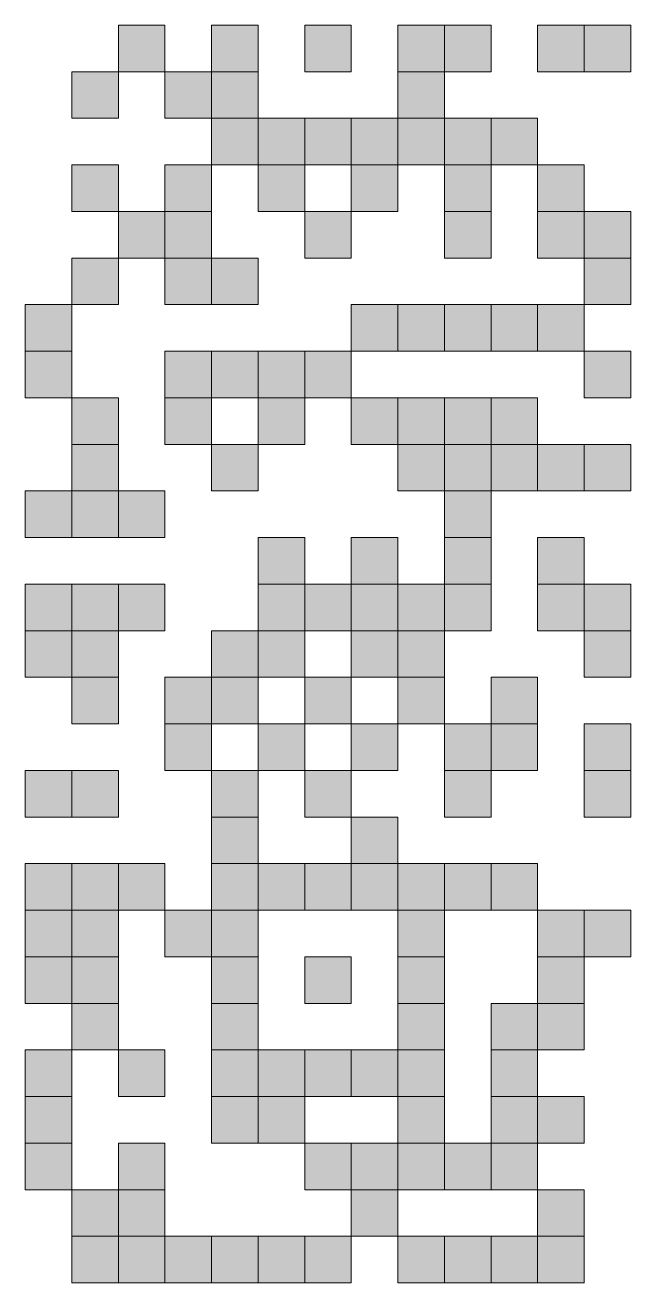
# Model space of a CAD drawing. Extents: x 23 to 244, y 50 to 133.
# Drawn here: x 76.95 to 94.33, y 50.27 to 86.37 of the extents above; entities that cross this region are included whole.
import ezdxf

# ---------------------------------------------------------------- set-up
doc = ezdxf.new("R2010")
doc.units = 0
doc.header["$MEASUREMENT"] = 0
doc.layers.add('Layer 1', color=7, linetype='Continuous')

msp = doc.modelspace()

# ---------------------------------------------------------------- hatches: boundary and pattern name
at = {"layer": 'Layer 1', "true_color": 0xffffff}
h = msp.add_hatch(color=7, dxfattribs=at)
h.dxf.hatch_style = 2
h.paths.add_polyline_path([(79.626, 85.032), (80.963, 85.032), (80.963, 86.369), (79.626, 86.369)])
h = msp.add_hatch(color=7, dxfattribs=at)
h.dxf.hatch_style = 2
h.paths.add_polyline_path([(82.3, 85.032), (83.637, 85.032), (83.637, 86.369), (82.3, 86.369)])
h = msp.add_hatch(color=7, dxfattribs=at)
h.dxf.hatch_style = 2
h.paths.add_polyline_path([(84.974, 85.032), (86.311, 85.032), (86.311, 86.369), (84.974, 86.369)])
h = msp.add_hatch(color=7, dxfattribs=at)
h.dxf.hatch_style = 2
h.paths.add_polyline_path([(87.649, 85.032), (88.986, 85.032), (88.986, 86.369), (87.649, 86.369)])
h = msp.add_hatch(color=7, dxfattribs=at)
h.dxf.hatch_style = 2
h.paths.add_polyline_path([(88.986, 85.032), (90.323, 85.032), (90.323, 86.369), (88.986, 86.369)])
h = msp.add_hatch(color=7, dxfattribs=at)
h.dxf.hatch_style = 2
h.paths.add_polyline_path([(91.66, 85.032), (92.997, 85.032), (92.997, 86.369), (91.66, 86.369)])
h = msp.add_hatch(color=7, dxfattribs=at)
h.dxf.hatch_style = 2
h.paths.add_polyline_path([(92.997, 85.032), (94.334, 85.032), (94.334, 86.369), (92.997, 86.369)])
h = msp.add_hatch(color=7, dxfattribs=at)
h.dxf.hatch_style = 2
h.paths.add_polyline_path([(78.289, 83.695), (79.626, 83.695), (79.626, 85.032), (78.289, 85.032)])
h = msp.add_hatch(color=7, dxfattribs=at)
h.dxf.hatch_style = 2
h.paths.add_polyline_path([(80.963, 83.695), (82.3, 83.695), (82.3, 85.032), (80.963, 85.032)])
h = msp.add_hatch(color=7, dxfattribs=at)
h.dxf.hatch_style = 2
h.paths.add_polyline_path([(82.3, 83.695), (83.637, 83.695), (83.637, 85.032), (82.3, 85.032)])
h = msp.add_hatch(color=7, dxfattribs=at)
h.dxf.hatch_style = 2
h.paths.add_polyline_path([(87.649, 83.695), (88.986, 83.695), (88.986, 85.032), (87.649, 85.032)])
h = msp.add_hatch(color=7, dxfattribs=at)
h.dxf.hatch_style = 2
h.paths.add_polyline_path([(82.3, 82.358), (83.637, 82.358), (83.637, 83.695), (82.3, 83.695)])
h = msp.add_hatch(color=7, dxfattribs=at)
h.dxf.hatch_style = 2
h.paths.add_polyline_path([(83.637, 82.358), (84.974, 82.358), (84.974, 83.695), (83.637, 83.695)])
h = msp.add_hatch(color=7, dxfattribs=at)
h.dxf.hatch_style = 2
h.paths.add_polyline_path([(84.974, 82.358), (86.311, 82.358), (86.311, 83.695), (84.974, 83.695)])
h = msp.add_hatch(color=7, dxfattribs=at)
h.dxf.hatch_style = 2
h.paths.add_polyline_path([(86.312, 82.358), (87.649, 82.358), (87.649, 83.695), (86.312, 83.695)])
h = msp.add_hatch(color=7, dxfattribs=at)
h.dxf.hatch_style = 2
h.paths.add_polyline_path([(87.649, 82.358), (88.986, 82.358), (88.986, 83.695), (87.649, 83.695)])
h = msp.add_hatch(color=7, dxfattribs=at)
h.dxf.hatch_style = 2
h.paths.add_polyline_path([(88.986, 82.358), (90.323, 82.358), (90.323, 83.695), (88.986, 83.695)])
h = msp.add_hatch(color=7, dxfattribs=at)
h.dxf.hatch_style = 2
h.paths.add_polyline_path([(90.323, 82.358), (91.66, 82.358), (91.66, 83.695), (90.323, 83.695)])
h = msp.add_hatch(color=7, dxfattribs=at)
h.dxf.hatch_style = 2
h.paths.add_polyline_path([(78.289, 81.021), (79.626, 81.021), (79.626, 82.358), (78.289, 82.358)])
h = msp.add_hatch(color=7, dxfattribs=at)
h.dxf.hatch_style = 2
h.paths.add_polyline_path([(80.963, 81.021), (82.3, 81.021), (82.3, 82.358), (80.963, 82.358)])
h = msp.add_hatch(color=7, dxfattribs=at)
h.dxf.hatch_style = 2
h.paths.add_polyline_path([(83.637, 81.021), (84.974, 81.021), (84.974, 82.358), (83.637, 82.358)])
h = msp.add_hatch(color=7, dxfattribs=at)
h.dxf.hatch_style = 2
h.paths.add_polyline_path([(86.312, 81.021), (87.649, 81.021), (87.649, 82.358), (86.312, 82.358)])
h = msp.add_hatch(color=7, dxfattribs=at)
h.dxf.hatch_style = 2
h.paths.add_polyline_path([(88.986, 81.021), (90.323, 81.021), (90.323, 82.358), (88.986, 82.358)])
h = msp.add_hatch(color=7, dxfattribs=at)
h.dxf.hatch_style = 2
h.paths.add_polyline_path([(91.66, 81.021), (92.997, 81.021), (92.997, 82.358), (91.66, 82.358)])
h = msp.add_hatch(color=7, dxfattribs=at)
h.dxf.hatch_style = 2
h.paths.add_polyline_path([(79.626, 79.684), (80.963, 79.684), (80.963, 81.021), (79.626, 81.021)])
h = msp.add_hatch(color=7, dxfattribs=at)
h.dxf.hatch_style = 2
h.paths.add_polyline_path([(80.963, 79.684), (82.3, 79.684), (82.3, 81.021), (80.963, 81.021)])
h = msp.add_hatch(color=7, dxfattribs=at)
h.dxf.hatch_style = 2
h.paths.add_polyline_path([(84.974, 79.684), (86.311, 79.684), (86.311, 81.021), (84.974, 81.021)])
h = msp.add_hatch(color=7, dxfattribs=at)
h.dxf.hatch_style = 2
h.paths.add_polyline_path([(88.986, 79.684), (90.323, 79.684), (90.323, 81.021), (88.986, 81.021)])
h = msp.add_hatch(color=7, dxfattribs=at)
h.dxf.hatch_style = 2
h.paths.add_polyline_path([(91.66, 79.684), (92.997, 79.684), (92.997, 81.021), (91.66, 81.021)])
h = msp.add_hatch(color=7, dxfattribs=at)
h.dxf.hatch_style = 2
h.paths.add_polyline_path([(92.997, 79.684), (94.334, 79.684), (94.334, 81.021), (92.997, 81.021)])
h = msp.add_hatch(color=7, dxfattribs=at)
h.dxf.hatch_style = 2
h.paths.add_polyline_path([(78.289, 78.346), (79.626, 78.346), (79.626, 79.683), (78.289, 79.683)])
h = msp.add_hatch(color=7, dxfattribs=at)
h.dxf.hatch_style = 2
h.paths.add_polyline_path([(80.963, 78.346), (82.3, 78.346), (82.3, 79.683), (80.963, 79.683)])
h = msp.add_hatch(color=7, dxfattribs=at)
h.dxf.hatch_style = 2
h.paths.add_polyline_path([(82.3, 78.346), (83.637, 78.346), (83.637, 79.683), (82.3, 79.683)])
h = msp.add_hatch(color=7, dxfattribs=at)
h.dxf.hatch_style = 2
h.paths.add_polyline_path([(92.997, 78.346), (94.334, 78.346), (94.334, 79.683), (92.997, 79.683)])
h = msp.add_hatch(color=7, dxfattribs=at)
h.dxf.hatch_style = 2
h.paths.add_polyline_path([(76.952, 77.009), (78.289, 77.009), (78.289, 78.346), (76.952, 78.346)])
h = msp.add_hatch(color=7, dxfattribs=at)
h.dxf.hatch_style = 2
h.paths.add_polyline_path([(86.312, 77.009), (87.649, 77.009), (87.649, 78.346), (86.312, 78.346)])
h = msp.add_hatch(color=7, dxfattribs=at)
h.dxf.hatch_style = 2
h.paths.add_polyline_path([(87.649, 77.009), (88.986, 77.009), (88.986, 78.346), (87.649, 78.346)])
h = msp.add_hatch(color=7, dxfattribs=at)
h.dxf.hatch_style = 2
h.paths.add_polyline_path([(88.986, 77.009), (90.323, 77.009), (90.323, 78.346), (88.986, 78.346)])
h = msp.add_hatch(color=7, dxfattribs=at)
h.dxf.hatch_style = 2
h.paths.add_polyline_path([(90.323, 77.009), (91.66, 77.009), (91.66, 78.346), (90.323, 78.346)])
h = msp.add_hatch(color=7, dxfattribs=at)
h.dxf.hatch_style = 2
h.paths.add_polyline_path([(91.66, 77.009), (92.997, 77.009), (92.997, 78.346), (91.66, 78.346)])
h = msp.add_hatch(color=7, dxfattribs=at)
h.dxf.hatch_style = 2
h.paths.add_polyline_path([(76.952, 75.672), (78.289, 75.672), (78.289, 77.009), (76.952, 77.009)])
h = msp.add_hatch(color=7, dxfattribs=at)
h.dxf.hatch_style = 2
h.paths.add_polyline_path([(80.963, 75.672), (82.3, 75.672), (82.3, 77.009), (80.963, 77.009)])
h = msp.add_hatch(color=7, dxfattribs=at)
h.dxf.hatch_style = 2
h.paths.add_polyline_path([(82.3, 75.672), (83.637, 75.672), (83.637, 77.009), (82.3, 77.009)])
h = msp.add_hatch(color=7, dxfattribs=at)
h.dxf.hatch_style = 2
h.paths.add_polyline_path([(83.637, 75.672), (84.974, 75.672), (84.974, 77.009), (83.637, 77.009)])
h = msp.add_hatch(color=7, dxfattribs=at)
h.dxf.hatch_style = 2
h.paths.add_polyline_path([(84.974, 75.672), (86.311, 75.672), (86.311, 77.009), (84.974, 77.009)])
h = msp.add_hatch(color=7, dxfattribs=at)
h.dxf.hatch_style = 2
h.paths.add_polyline_path([(92.997, 75.672), (94.334, 75.672), (94.334, 77.009), (92.997, 77.009)])
h = msp.add_hatch(color=7, dxfattribs=at)
h.dxf.hatch_style = 2
h.paths.add_polyline_path([(78.289, 74.335), (79.626, 74.335), (79.626, 75.672), (78.289, 75.672)])
h = msp.add_hatch(color=7, dxfattribs=at)
h.dxf.hatch_style = 2
h.paths.add_polyline_path([(80.963, 74.335), (82.3, 74.335), (82.3, 75.672), (80.963, 75.672)])
h = msp.add_hatch(color=7, dxfattribs=at)
h.dxf.hatch_style = 2
h.paths.add_polyline_path([(83.637, 74.335), (84.974, 74.335), (84.974, 75.672), (83.637, 75.672)])
h = msp.add_hatch(color=7, dxfattribs=at)
h.dxf.hatch_style = 2
h.paths.add_polyline_path([(86.312, 74.335), (87.649, 74.335), (87.649, 75.672), (86.312, 75.672)])
h = msp.add_hatch(color=7, dxfattribs=at)
h.dxf.hatch_style = 2
h.paths.add_polyline_path([(87.649, 74.335), (88.986, 74.335), (88.986, 75.672), (87.649, 75.672)])
h = msp.add_hatch(color=7, dxfattribs=at)
h.dxf.hatch_style = 2
h.paths.add_polyline_path([(88.986, 74.335), (90.323, 74.335), (90.323, 75.672), (88.986, 75.672)])
h = msp.add_hatch(color=7, dxfattribs=at)
h.dxf.hatch_style = 2
h.paths.add_polyline_path([(90.323, 74.335), (91.66, 74.335), (91.66, 75.672), (90.323, 75.672)])
h = msp.add_hatch(color=7, dxfattribs=at)
h.dxf.hatch_style = 2
h.paths.add_polyline_path([(78.289, 72.998), (79.626, 72.998), (79.626, 74.335), (78.289, 74.335)])
h = msp.add_hatch(color=7, dxfattribs=at)
h.dxf.hatch_style = 2
h.paths.add_polyline_path([(82.3, 72.998), (83.637, 72.998), (83.637, 74.335), (82.3, 74.335)])
h = msp.add_hatch(color=7, dxfattribs=at)
h.dxf.hatch_style = 2
h.paths.add_polyline_path([(87.649, 72.998), (88.986, 72.998), (88.986, 74.335), (87.649, 74.335)])
h = msp.add_hatch(color=7, dxfattribs=at)
h.dxf.hatch_style = 2
h.paths.add_polyline_path([(88.986, 72.998), (90.323, 72.998), (90.323, 74.335), (88.986, 74.335)])
h = msp.add_hatch(color=7, dxfattribs=at)
h.dxf.hatch_style = 2
h.paths.add_polyline_path([(90.323, 72.998), (91.66, 72.998), (91.66, 74.335), (90.323, 74.335)])
h = msp.add_hatch(color=7, dxfattribs=at)
h.dxf.hatch_style = 2
h.paths.add_polyline_path([(91.66, 72.998), (92.997, 72.998), (92.997, 74.335), (91.66, 74.335)])
h = msp.add_hatch(color=7, dxfattribs=at)
h.dxf.hatch_style = 2
h.paths.add_polyline_path([(92.997, 72.998), (94.334, 72.998), (94.334, 74.335), (92.997, 74.335)])
h = msp.add_hatch(color=7, dxfattribs=at)
h.dxf.hatch_style = 2
h.paths.add_polyline_path([(76.952, 71.661), (78.289, 71.661), (78.289, 72.998), (76.952, 72.998)])
h = msp.add_hatch(color=7, dxfattribs=at)
h.dxf.hatch_style = 2
h.paths.add_polyline_path([(78.289, 71.661), (79.626, 71.661), (79.626, 72.998), (78.289, 72.998)])
h = msp.add_hatch(color=7, dxfattribs=at)
h.dxf.hatch_style = 2
h.paths.add_polyline_path([(79.626, 71.661), (80.963, 71.661), (80.963, 72.998), (79.626, 72.998)])
h = msp.add_hatch(color=7, dxfattribs=at)
h.dxf.hatch_style = 2
h.paths.add_polyline_path([(88.986, 71.661), (90.323, 71.661), (90.323, 72.998), (88.986, 72.998)])
h = msp.add_hatch(color=7, dxfattribs=at)
h.dxf.hatch_style = 2
h.paths.add_polyline_path([(83.637, 70.324), (84.974, 70.324), (84.974, 71.661), (83.637, 71.661)])
h = msp.add_hatch(color=7, dxfattribs=at)
h.dxf.hatch_style = 2
h.paths.add_polyline_path([(86.312, 70.324), (87.649, 70.324), (87.649, 71.661), (86.312, 71.661)])
h = msp.add_hatch(color=7, dxfattribs=at)
h.dxf.hatch_style = 2
h.paths.add_polyline_path([(88.986, 70.324), (90.323, 70.324), (90.323, 71.661), (88.986, 71.661)])
h = msp.add_hatch(color=7, dxfattribs=at)
h.dxf.hatch_style = 2
h.paths.add_polyline_path([(91.66, 70.324), (92.997, 70.324), (92.997, 71.661), (91.66, 71.661)])
h = msp.add_hatch(color=7, dxfattribs=at)
h.dxf.hatch_style = 2
h.paths.add_polyline_path([(76.952, 68.987), (78.289, 68.987), (78.289, 70.324), (76.952, 70.324)])
h = msp.add_hatch(color=7, dxfattribs=at)
h.dxf.hatch_style = 2
h.paths.add_polyline_path([(78.289, 68.987), (79.626, 68.987), (79.626, 70.324), (78.289, 70.324)])
h = msp.add_hatch(color=7, dxfattribs=at)
h.dxf.hatch_style = 2
h.paths.add_polyline_path([(79.626, 68.987), (80.963, 68.987), (80.963, 70.324), (79.626, 70.324)])
h = msp.add_hatch(color=7, dxfattribs=at)
h.dxf.hatch_style = 2
h.paths.add_polyline_path([(83.637, 68.987), (84.974, 68.987), (84.974, 70.324), (83.637, 70.324)])
h = msp.add_hatch(color=7, dxfattribs=at)
h.dxf.hatch_style = 2
h.paths.add_polyline_path([(84.974, 68.987), (86.311, 68.987), (86.311, 70.324), (84.974, 70.324)])
h = msp.add_hatch(color=7, dxfattribs=at)
h.dxf.hatch_style = 2
h.paths.add_polyline_path([(86.312, 68.987), (87.649, 68.987), (87.649, 70.324), (86.312, 70.324)])
h = msp.add_hatch(color=7, dxfattribs=at)
h.dxf.hatch_style = 2
h.paths.add_polyline_path([(87.649, 68.987), (88.986, 68.987), (88.986, 70.324), (87.649, 70.324)])
h = msp.add_hatch(color=7, dxfattribs=at)
h.dxf.hatch_style = 2
h.paths.add_polyline_path([(88.986, 68.987), (90.323, 68.987), (90.323, 70.324), (88.986, 70.324)])
h = msp.add_hatch(color=7, dxfattribs=at)
h.dxf.hatch_style = 2
h.paths.add_polyline_path([(91.66, 68.987), (92.997, 68.987), (92.997, 70.324), (91.66, 70.324)])
h = msp.add_hatch(color=7, dxfattribs=at)
h.dxf.hatch_style = 2
h.paths.add_polyline_path([(92.997, 68.987), (94.334, 68.987), (94.334, 70.324), (92.997, 70.324)])
h = msp.add_hatch(color=7, dxfattribs=at)
h.dxf.hatch_style = 2
h.paths.add_polyline_path([(76.952, 67.65), (78.289, 67.65), (78.289, 68.987), (76.952, 68.987)])
h = msp.add_hatch(color=7, dxfattribs=at)
h.dxf.hatch_style = 2
h.paths.add_polyline_path([(78.289, 67.65), (79.626, 67.65), (79.626, 68.987), (78.289, 68.987)])
h = msp.add_hatch(color=7, dxfattribs=at)
h.dxf.hatch_style = 2
h.paths.add_polyline_path([(82.3, 67.65), (83.637, 67.65), (83.637, 68.987), (82.3, 68.987)])
h = msp.add_hatch(color=7, dxfattribs=at)
h.dxf.hatch_style = 2
h.paths.add_polyline_path([(83.637, 67.65), (84.974, 67.65), (84.974, 68.987), (83.637, 68.987)])
h = msp.add_hatch(color=7, dxfattribs=at)
h.dxf.hatch_style = 2
h.paths.add_polyline_path([(86.312, 67.65), (87.649, 67.65), (87.649, 68.987), (86.312, 68.987)])
h = msp.add_hatch(color=7, dxfattribs=at)
h.dxf.hatch_style = 2
h.paths.add_polyline_path([(87.649, 67.65), (88.986, 67.65), (88.986, 68.987), (87.649, 68.987)])
h = msp.add_hatch(color=7, dxfattribs=at)
h.dxf.hatch_style = 2
h.paths.add_polyline_path([(92.997, 67.65), (94.334, 67.65), (94.334, 68.987), (92.997, 68.987)])
h = msp.add_hatch(color=7, dxfattribs=at)
h.dxf.hatch_style = 2
h.paths.add_polyline_path([(78.289, 66.313), (79.626, 66.313), (79.626, 67.65), (78.289, 67.65)])
h = msp.add_hatch(color=7, dxfattribs=at)
h.dxf.hatch_style = 2
h.paths.add_polyline_path([(80.963, 66.313), (82.3, 66.313), (82.3, 67.65), (80.963, 67.65)])
h = msp.add_hatch(color=7, dxfattribs=at)
h.dxf.hatch_style = 2
h.paths.add_polyline_path([(82.3, 66.313), (83.637, 66.313), (83.637, 67.65), (82.3, 67.65)])
h = msp.add_hatch(color=7, dxfattribs=at)
h.dxf.hatch_style = 2
h.paths.add_polyline_path([(84.974, 66.313), (86.311, 66.313), (86.311, 67.65), (84.974, 67.65)])
h = msp.add_hatch(color=7, dxfattribs=at)
h.dxf.hatch_style = 2
h.paths.add_polyline_path([(87.649, 66.313), (88.986, 66.313), (88.986, 67.65), (87.649, 67.65)])
h = msp.add_hatch(color=7, dxfattribs=at)
h.dxf.hatch_style = 2
h.paths.add_polyline_path([(90.323, 66.313), (91.66, 66.313), (91.66, 67.65), (90.323, 67.65)])
h = msp.add_hatch(color=7, dxfattribs=at)
h.dxf.hatch_style = 2
h.paths.add_polyline_path([(80.963, 64.976), (82.3, 64.976), (82.3, 66.313), (80.963, 66.313)])
h = msp.add_hatch(color=7, dxfattribs=at)
h.dxf.hatch_style = 2
h.paths.add_polyline_path([(83.637, 64.976), (84.974, 64.976), (84.974, 66.313), (83.637, 66.313)])
h = msp.add_hatch(color=7, dxfattribs=at)
h.dxf.hatch_style = 2
h.paths.add_polyline_path([(86.312, 64.976), (87.649, 64.976), (87.649, 66.313), (86.312, 66.313)])
h = msp.add_hatch(color=7, dxfattribs=at)
h.dxf.hatch_style = 2
h.paths.add_polyline_path([(88.986, 64.976), (90.323, 64.976), (90.323, 66.313), (88.986, 66.313)])
h = msp.add_hatch(color=7, dxfattribs=at)
h.dxf.hatch_style = 2
h.paths.add_polyline_path([(90.323, 64.976), (91.66, 64.976), (91.66, 66.313), (90.323, 66.313)])
h = msp.add_hatch(color=7, dxfattribs=at)
h.dxf.hatch_style = 2
h.paths.add_polyline_path([(92.997, 64.976), (94.334, 64.976), (94.334, 66.313), (92.997, 66.313)])
h = msp.add_hatch(color=7, dxfattribs=at)
h.dxf.hatch_style = 2
h.paths.add_polyline_path([(76.952, 63.639), (78.289, 63.639), (78.289, 64.976), (76.952, 64.976)])
h = msp.add_hatch(color=7, dxfattribs=at)
h.dxf.hatch_style = 2
h.paths.add_polyline_path([(78.289, 63.639), (79.626, 63.639), (79.626, 64.976), (78.289, 64.976)])
h = msp.add_hatch(color=7, dxfattribs=at)
h.dxf.hatch_style = 2
h.paths.add_polyline_path([(82.3, 63.639), (83.637, 63.639), (83.637, 64.976), (82.3, 64.976)])
h = msp.add_hatch(color=7, dxfattribs=at)
h.dxf.hatch_style = 2
h.paths.add_polyline_path([(84.974, 63.639), (86.311, 63.639), (86.311, 64.976), (84.974, 64.976)])
h = msp.add_hatch(color=7, dxfattribs=at)
h.dxf.hatch_style = 2
h.paths.add_polyline_path([(88.986, 63.639), (90.323, 63.639), (90.323, 64.976), (88.986, 64.976)])
h = msp.add_hatch(color=7, dxfattribs=at)
h.dxf.hatch_style = 2
h.paths.add_polyline_path([(92.997, 63.639), (94.334, 63.639), (94.334, 64.976), (92.997, 64.976)])
h = msp.add_hatch(color=7, dxfattribs=at)
h.dxf.hatch_style = 2
h.paths.add_polyline_path([(82.3, 62.301), (83.637, 62.301), (83.637, 63.638), (82.3, 63.638)])
h = msp.add_hatch(color=7, dxfattribs=at)
h.dxf.hatch_style = 2
h.paths.add_polyline_path([(86.312, 62.301), (87.649, 62.301), (87.649, 63.638), (86.312, 63.638)])
h = msp.add_hatch(color=7, dxfattribs=at)
h.dxf.hatch_style = 2
h.paths.add_polyline_path([(76.952, 60.964), (78.289, 60.964), (78.289, 62.301), (76.952, 62.301)])
h = msp.add_hatch(color=7, dxfattribs=at)
h.dxf.hatch_style = 2
h.paths.add_polyline_path([(78.289, 60.964), (79.626, 60.964), (79.626, 62.301), (78.289, 62.301)])
h = msp.add_hatch(color=7, dxfattribs=at)
h.dxf.hatch_style = 2
h.paths.add_polyline_path([(79.626, 60.964), (80.963, 60.964), (80.963, 62.301), (79.626, 62.301)])
h = msp.add_hatch(color=7, dxfattribs=at)
h.dxf.hatch_style = 2
h.paths.add_polyline_path([(82.3, 60.964), (83.637, 60.964), (83.637, 62.301), (82.3, 62.301)])
h = msp.add_hatch(color=7, dxfattribs=at)
h.dxf.hatch_style = 2
h.paths.add_polyline_path([(83.637, 60.964), (84.974, 60.964), (84.974, 62.301), (83.637, 62.301)])
h = msp.add_hatch(color=7, dxfattribs=at)
h.dxf.hatch_style = 2
h.paths.add_polyline_path([(84.974, 60.964), (86.311, 60.964), (86.311, 62.301), (84.974, 62.301)])
h = msp.add_hatch(color=7, dxfattribs=at)
h.dxf.hatch_style = 2
h.paths.add_polyline_path([(86.312, 60.964), (87.649, 60.964), (87.649, 62.301), (86.312, 62.301)])
h = msp.add_hatch(color=7, dxfattribs=at)
h.dxf.hatch_style = 2
h.paths.add_polyline_path([(87.649, 60.964), (88.986, 60.964), (88.986, 62.301), (87.649, 62.301)])
h = msp.add_hatch(color=7, dxfattribs=at)
h.dxf.hatch_style = 2
h.paths.add_polyline_path([(88.986, 60.964), (90.323, 60.964), (90.323, 62.301), (88.986, 62.301)])
h = msp.add_hatch(color=7, dxfattribs=at)
h.dxf.hatch_style = 2
h.paths.add_polyline_path([(90.323, 60.964), (91.66, 60.964), (91.66, 62.301), (90.323, 62.301)])
h = msp.add_hatch(color=7, dxfattribs=at)
h.dxf.hatch_style = 2
h.paths.add_polyline_path([(76.952, 59.627), (78.289, 59.627), (78.289, 60.964), (76.952, 60.964)])
h = msp.add_hatch(color=7, dxfattribs=at)
h.dxf.hatch_style = 2
h.paths.add_polyline_path([(78.289, 59.627), (79.626, 59.627), (79.626, 60.964), (78.289, 60.964)])
h = msp.add_hatch(color=7, dxfattribs=at)
h.dxf.hatch_style = 2
h.paths.add_polyline_path([(80.963, 59.627), (82.3, 59.627), (82.3, 60.964), (80.963, 60.964)])
h = msp.add_hatch(color=7, dxfattribs=at)
h.dxf.hatch_style = 2
h.paths.add_polyline_path([(82.3, 59.627), (83.637, 59.627), (83.637, 60.964), (82.3, 60.964)])
h = msp.add_hatch(color=7, dxfattribs=at)
h.dxf.hatch_style = 2
h.paths.add_polyline_path([(87.649, 59.627), (88.986, 59.627), (88.986, 60.964), (87.649, 60.964)])
h = msp.add_hatch(color=7, dxfattribs=at)
h.dxf.hatch_style = 2
h.paths.add_polyline_path([(91.66, 59.627), (92.997, 59.627), (92.997, 60.964), (91.66, 60.964)])
h = msp.add_hatch(color=7, dxfattribs=at)
h.dxf.hatch_style = 2
h.paths.add_polyline_path([(92.997, 59.627), (94.334, 59.627), (94.334, 60.964), (92.997, 60.964)])
h = msp.add_hatch(color=7, dxfattribs=at)
h.dxf.hatch_style = 2
h.paths.add_polyline_path([(76.952, 58.29), (78.289, 58.29), (78.289, 59.627), (76.952, 59.627)])
h = msp.add_hatch(color=7, dxfattribs=at)
h.dxf.hatch_style = 2
h.paths.add_polyline_path([(78.289, 58.29), (79.626, 58.29), (79.626, 59.627), (78.289, 59.627)])
h = msp.add_hatch(color=7, dxfattribs=at)
h.dxf.hatch_style = 2
h.paths.add_polyline_path([(82.3, 58.29), (83.637, 58.29), (83.637, 59.627), (82.3, 59.627)])
h = msp.add_hatch(color=7, dxfattribs=at)
h.dxf.hatch_style = 2
h.paths.add_polyline_path([(84.974, 58.29), (86.311, 58.29), (86.311, 59.627), (84.974, 59.627)])
h = msp.add_hatch(color=7, dxfattribs=at)
h.dxf.hatch_style = 2
h.paths.add_polyline_path([(87.649, 58.29), (88.986, 58.29), (88.986, 59.627), (87.649, 59.627)])
h = msp.add_hatch(color=7, dxfattribs=at)
h.dxf.hatch_style = 2
h.paths.add_polyline_path([(91.66, 58.29), (92.997, 58.29), (92.997, 59.627), (91.66, 59.627)])
h = msp.add_hatch(color=7, dxfattribs=at)
h.dxf.hatch_style = 2
h.paths.add_polyline_path([(78.289, 56.953), (79.626, 56.953), (79.626, 58.29), (78.289, 58.29)])
h = msp.add_hatch(color=7, dxfattribs=at)
h.dxf.hatch_style = 2
h.paths.add_polyline_path([(82.3, 56.953), (83.637, 56.953), (83.637, 58.29), (82.3, 58.29)])
h = msp.add_hatch(color=7, dxfattribs=at)
h.dxf.hatch_style = 2
h.paths.add_polyline_path([(87.649, 56.953), (88.986, 56.953), (88.986, 58.29), (87.649, 58.29)])
h = msp.add_hatch(color=7, dxfattribs=at)
h.dxf.hatch_style = 2
h.paths.add_polyline_path([(90.323, 56.953), (91.66, 56.953), (91.66, 58.29), (90.323, 58.29)])
h = msp.add_hatch(color=7, dxfattribs=at)
h.dxf.hatch_style = 2
h.paths.add_polyline_path([(91.66, 56.953), (92.997, 56.953), (92.997, 58.29), (91.66, 58.29)])
h = msp.add_hatch(color=7, dxfattribs=at)
h.dxf.hatch_style = 2
h.paths.add_polyline_path([(76.952, 55.616), (78.289, 55.616), (78.289, 56.953), (76.952, 56.953)])
h = msp.add_hatch(color=7, dxfattribs=at)
h.dxf.hatch_style = 2
h.paths.add_polyline_path([(79.626, 55.616), (80.963, 55.616), (80.963, 56.953), (79.626, 56.953)])
h = msp.add_hatch(color=7, dxfattribs=at)
h.dxf.hatch_style = 2
h.paths.add_polyline_path([(82.3, 55.616), (83.637, 55.616), (83.637, 56.953), (82.3, 56.953)])
h = msp.add_hatch(color=7, dxfattribs=at)
h.dxf.hatch_style = 2
h.paths.add_polyline_path([(83.637, 55.616), (84.974, 55.616), (84.974, 56.953), (83.637, 56.953)])
h = msp.add_hatch(color=7, dxfattribs=at)
h.dxf.hatch_style = 2
h.paths.add_polyline_path([(84.974, 55.616), (86.311, 55.616), (86.311, 56.953), (84.974, 56.953)])
h = msp.add_hatch(color=7, dxfattribs=at)
h.dxf.hatch_style = 2
h.paths.add_polyline_path([(86.312, 55.616), (87.649, 55.616), (87.649, 56.953), (86.312, 56.953)])
h = msp.add_hatch(color=7, dxfattribs=at)
h.dxf.hatch_style = 2
h.paths.add_polyline_path([(87.649, 55.616), (88.986, 55.616), (88.986, 56.953), (87.649, 56.953)])
h = msp.add_hatch(color=7, dxfattribs=at)
h.dxf.hatch_style = 2
h.paths.add_polyline_path([(90.323, 55.616), (91.66, 55.616), (91.66, 56.953), (90.323, 56.953)])
h = msp.add_hatch(color=7, dxfattribs=at)
h.dxf.hatch_style = 2
h.paths.add_polyline_path([(76.952, 54.279), (78.289, 54.279), (78.289, 55.616), (76.952, 55.616)])
h = msp.add_hatch(color=7, dxfattribs=at)
h.dxf.hatch_style = 2
h.paths.add_polyline_path([(82.3, 54.279), (83.637, 54.279), (83.637, 55.616), (82.3, 55.616)])
h = msp.add_hatch(color=7, dxfattribs=at)
h.dxf.hatch_style = 2
h.paths.add_polyline_path([(83.637, 54.279), (84.974, 54.279), (84.974, 55.616), (83.637, 55.616)])
h = msp.add_hatch(color=7, dxfattribs=at)
h.dxf.hatch_style = 2
h.paths.add_polyline_path([(87.649, 54.279), (88.986, 54.279), (88.986, 55.616), (87.649, 55.616)])
h = msp.add_hatch(color=7, dxfattribs=at)
h.dxf.hatch_style = 2
h.paths.add_polyline_path([(90.323, 54.279), (91.66, 54.279), (91.66, 55.616), (90.323, 55.616)])
h = msp.add_hatch(color=7, dxfattribs=at)
h.dxf.hatch_style = 2
h.paths.add_polyline_path([(91.66, 54.279), (92.997, 54.279), (92.997, 55.616), (91.66, 55.616)])
h = msp.add_hatch(color=7, dxfattribs=at)
h.dxf.hatch_style = 2
h.paths.add_polyline_path([(76.952, 52.942), (78.289, 52.942), (78.289, 54.279), (76.952, 54.279)])
h = msp.add_hatch(color=7, dxfattribs=at)
h.dxf.hatch_style = 2
h.paths.add_polyline_path([(79.626, 52.942), (80.963, 52.942), (80.963, 54.279), (79.626, 54.279)])
h = msp.add_hatch(color=7, dxfattribs=at)
h.dxf.hatch_style = 2
h.paths.add_polyline_path([(84.974, 52.942), (86.311, 52.942), (86.311, 54.279), (84.974, 54.279)])
h = msp.add_hatch(color=7, dxfattribs=at)
h.dxf.hatch_style = 2
h.paths.add_polyline_path([(86.312, 52.942), (87.649, 52.942), (87.649, 54.279), (86.312, 54.279)])
h = msp.add_hatch(color=7, dxfattribs=at)
h.dxf.hatch_style = 2
h.paths.add_polyline_path([(87.649, 52.942), (88.986, 52.942), (88.986, 54.279), (87.649, 54.279)])
h = msp.add_hatch(color=7, dxfattribs=at)
h.dxf.hatch_style = 2
h.paths.add_polyline_path([(88.986, 52.942), (90.323, 52.942), (90.323, 54.279), (88.986, 54.279)])
h = msp.add_hatch(color=7, dxfattribs=at)
h.dxf.hatch_style = 2
h.paths.add_polyline_path([(90.323, 52.942), (91.66, 52.942), (91.66, 54.279), (90.323, 54.279)])
h = msp.add_hatch(color=7, dxfattribs=at)
h.dxf.hatch_style = 2
h.paths.add_polyline_path([(78.289, 51.605), (79.626, 51.605), (79.626, 52.942), (78.289, 52.942)])
h = msp.add_hatch(color=7, dxfattribs=at)
h.dxf.hatch_style = 2
h.paths.add_polyline_path([(79.626, 51.605), (80.963, 51.605), (80.963, 52.942), (79.626, 52.942)])
h = msp.add_hatch(color=7, dxfattribs=at)
h.dxf.hatch_style = 2
h.paths.add_polyline_path([(86.312, 51.605), (87.649, 51.605), (87.649, 52.942), (86.312, 52.942)])
h = msp.add_hatch(color=7, dxfattribs=at)
h.dxf.hatch_style = 2
h.paths.add_polyline_path([(91.66, 51.605), (92.997, 51.605), (92.997, 52.942), (91.66, 52.942)])
h = msp.add_hatch(color=7, dxfattribs=at)
h.dxf.hatch_style = 2
h.paths.add_polyline_path([(78.289, 50.268), (79.626, 50.268), (79.626, 51.605), (78.289, 51.605)])
h = msp.add_hatch(color=7, dxfattribs=at)
h.dxf.hatch_style = 2
h.paths.add_polyline_path([(79.626, 50.268), (80.963, 50.268), (80.963, 51.605), (79.626, 51.605)])
h = msp.add_hatch(color=7, dxfattribs=at)
h.dxf.hatch_style = 2
h.paths.add_polyline_path([(80.963, 50.268), (82.3, 50.268), (82.3, 51.605), (80.963, 51.605)])
h = msp.add_hatch(color=7, dxfattribs=at)
h.dxf.hatch_style = 2
h.paths.add_polyline_path([(82.3, 50.268), (83.637, 50.268), (83.637, 51.605), (82.3, 51.605)])
h = msp.add_hatch(color=7, dxfattribs=at)
h.dxf.hatch_style = 2
h.paths.add_polyline_path([(83.637, 50.268), (84.974, 50.268), (84.974, 51.605), (83.637, 51.605)])
h = msp.add_hatch(color=7, dxfattribs=at)
h.dxf.hatch_style = 2
h.paths.add_polyline_path([(84.974, 50.268), (86.311, 50.268), (86.311, 51.605), (84.974, 51.605)])
h = msp.add_hatch(color=7, dxfattribs=at)
h.dxf.hatch_style = 2
h.paths.add_polyline_path([(87.649, 50.268), (88.986, 50.268), (88.986, 51.605), (87.649, 51.605)])
h = msp.add_hatch(color=7, dxfattribs=at)
h.dxf.hatch_style = 2
h.paths.add_polyline_path([(88.986, 50.268), (90.323, 50.268), (90.323, 51.605), (88.986, 51.605)])
h = msp.add_hatch(color=7, dxfattribs=at)
h.dxf.hatch_style = 2
h.paths.add_polyline_path([(90.323, 50.268), (91.66, 50.268), (91.66, 51.605), (90.323, 51.605)])
h = msp.add_hatch(color=7, dxfattribs=at)
h.dxf.hatch_style = 2
h.paths.add_polyline_path([(91.66, 50.268), (92.997, 50.268), (92.997, 51.605), (91.66, 51.605)])

# ---------------------------------------------------------------- linework, layer by layer
at = {"layer": 'Layer 1', "lineweight": 0}
for points in [[(79.626, 85.032), (80.963, 85.032), (80.963, 86.369), (79.626, 86.369), (79.626, 85.032)], [(82.3, 85.032), (83.637, 85.032), (83.637, 86.369), (82.3, 86.369), (82.3, 85.032)], [(84.974, 85.032), (86.311, 85.032), (86.311, 86.369), (84.974, 86.369), (84.974, 85.032)], [(87.649, 85.032), (88.986, 85.032), (88.986, 86.369), (87.649, 86.369), (87.649, 85.032)], [(88.986, 85.032), (90.323, 85.032), (90.323, 86.369), (88.986, 86.369), (88.986, 85.032)], [(91.66, 85.032), (92.997, 85.032), (92.997, 86.369), (91.66, 86.369), (91.66, 85.032)], [(92.997, 85.032), (94.334, 85.032), (94.334, 86.369), (92.997, 86.369), (92.997, 85.032)], [(78.289, 83.695), (79.626, 83.695), (79.626, 85.032), (78.289, 85.032), (78.289, 83.695)], [(80.963, 83.695), (82.3, 83.695), (82.3, 85.032), (80.963, 85.032), (80.963, 83.695)], [(82.3, 83.695), (83.637, 83.695), (83.637, 85.032), (82.3, 85.032), (82.3, 83.695)], [(87.649, 83.695), (88.986, 83.695), (88.986, 85.032), (87.649, 85.032), (87.649, 83.695)], [(82.3, 82.358), (83.637, 82.358), (83.637, 83.695), (82.3, 83.695), (82.3, 82.358)], [(83.637, 82.358), (84.974, 82.358), (84.974, 83.695), (83.637, 83.695), (83.637, 82.358)], [(84.974, 82.358), (86.311, 82.358), (86.311, 83.695), (84.974, 83.695), (84.974, 82.358)], [(86.312, 82.358), (87.649, 82.358), (87.649, 83.695), (86.312, 83.695), (86.312, 82.358)], [(87.649, 82.358), (88.986, 82.358), (88.986, 83.695), (87.649, 83.695), (87.649, 82.358)], [(88.986, 82.358), (90.323, 82.358), (90.323, 83.695), (88.986, 83.695), (88.986, 82.358)], [(90.323, 82.358), (91.66, 82.358), (91.66, 83.695), (90.323, 83.695), (90.323, 82.358)], [(78.289, 81.021), (79.626, 81.021), (79.626, 82.358), (78.289, 82.358), (78.289, 81.021)], [(80.963, 81.021), (82.3, 81.021), (82.3, 82.358), (80.963, 82.358), (80.963, 81.021)], [(83.637, 81.021), (84.974, 81.021), (84.974, 82.358), (83.637, 82.358), (83.637, 81.021)], [(86.312, 81.021), (87.649, 81.021), (87.649, 82.358), (86.312, 82.358), (86.312, 81.021)], [(88.986, 81.021), (90.323, 81.021), (90.323, 82.358), (88.986, 82.358), (88.986, 81.021)], [(91.66, 81.021), (92.997, 81.021), (92.997, 82.358), (91.66, 82.358), (91.66, 81.021)], [(79.626, 79.684), (80.963, 79.684), (80.963, 81.021), (79.626, 81.021), (79.626, 79.684)], [(80.963, 79.684), (82.3, 79.684), (82.3, 81.021), (80.963, 81.021), (80.963, 79.684)], [(84.974, 79.684), (86.311, 79.684), (86.311, 81.021), (84.974, 81.021), (84.974, 79.684)], [(88.986, 79.684), (90.323, 79.684), (90.323, 81.021), (88.986, 81.021), (88.986, 79.684)], [(91.66, 79.684), (92.997, 79.684), (92.997, 81.021), (91.66, 81.021), (91.66, 79.684)], [(92.997, 79.684), (94.334, 79.684), (94.334, 81.021), (92.997, 81.021), (92.997, 79.684)], [(78.289, 78.346), (79.626, 78.346), (79.626, 79.683), (78.289, 79.683), (78.289, 78.346)], [(80.963, 78.346), (82.3, 78.346), (82.3, 79.683), (80.963, 79.683), (80.963, 78.346)], [(82.3, 78.346), (83.637, 78.346), (83.637, 79.683), (82.3, 79.683), (82.3, 78.346)], [(92.997, 78.346), (94.334, 78.346), (94.334, 79.683), (92.997, 79.683), (92.997, 78.346)], [(76.952, 77.009), (78.289, 77.009), (78.289, 78.346), (76.952, 78.346), (76.952, 77.009)], [(86.312, 77.009), (87.649, 77.009), (87.649, 78.346), (86.312, 78.346), (86.312, 77.009)], [(87.649, 77.009), (88.986, 77.009), (88.986, 78.346), (87.649, 78.346), (87.649, 77.009)], [(88.986, 77.009), (90.323, 77.009), (90.323, 78.346), (88.986, 78.346), (88.986, 77.009)], [(90.323, 77.009), (91.66, 77.009), (91.66, 78.346), (90.323, 78.346), (90.323, 77.009)], [(91.66, 77.009), (92.997, 77.009), (92.997, 78.346), (91.66, 78.346), (91.66, 77.009)], [(76.952, 75.672), (78.289, 75.672), (78.289, 77.009), (76.952, 77.009), (76.952, 75.672)], [(80.963, 75.672), (82.3, 75.672), (82.3, 77.009), (80.963, 77.009), (80.963, 75.672)], [(82.3, 75.672), (83.637, 75.672), (83.637, 77.009), (82.3, 77.009), (82.3, 75.672)], [(83.637, 75.672), (84.974, 75.672), (84.974, 77.009), (83.637, 77.009), (83.637, 75.672)], [(84.974, 75.672), (86.311, 75.672), (86.311, 77.009), (84.974, 77.009), (84.974, 75.672)], [(92.997, 75.672), (94.334, 75.672), (94.334, 77.009), (92.997, 77.009), (92.997, 75.672)], [(78.289, 74.335), (79.626, 74.335), (79.626, 75.672), (78.289, 75.672), (78.289, 74.335)], [(80.963, 74.335), (82.3, 74.335), (82.3, 75.672), (80.963, 75.672), (80.963, 74.335)], [(83.637, 74.335), (84.974, 74.335), (84.974, 75.672), (83.637, 75.672), (83.637, 74.335)], [(86.312, 74.335), (87.649, 74.335), (87.649, 75.672), (86.312, 75.672), (86.312, 74.335)], [(87.649, 74.335), (88.986, 74.335), (88.986, 75.672), (87.649, 75.672), (87.649, 74.335)], [(88.986, 74.335), (90.323, 74.335), (90.323, 75.672), (88.986, 75.672), (88.986, 74.335)], [(90.323, 74.335), (91.66, 74.335), (91.66, 75.672), (90.323, 75.672), (90.323, 74.335)], [(78.289, 72.998), (79.626, 72.998), (79.626, 74.335), (78.289, 74.335), (78.289, 72.998)], [(82.3, 72.998), (83.637, 72.998), (83.637, 74.335), (82.3, 74.335), (82.3, 72.998)], [(87.649, 72.998), (88.986, 72.998), (88.986, 74.335), (87.649, 74.335), (87.649, 72.998)], [(88.986, 72.998), (90.323, 72.998), (90.323, 74.335), (88.986, 74.335), (88.986, 72.998)], [(90.323, 72.998), (91.66, 72.998), (91.66, 74.335), (90.323, 74.335), (90.323, 72.998)], [(91.66, 72.998), (92.997, 72.998), (92.997, 74.335), (91.66, 74.335), (91.66, 72.998)], [(92.997, 72.998), (94.334, 72.998), (94.334, 74.335), (92.997, 74.335), (92.997, 72.998)], [(76.952, 71.661), (78.289, 71.661), (78.289, 72.998), (76.952, 72.998), (76.952, 71.661)], [(78.289, 71.661), (79.626, 71.661), (79.626, 72.998), (78.289, 72.998), (78.289, 71.661)], [(79.626, 71.661), (80.963, 71.661), (80.963, 72.998), (79.626, 72.998), (79.626, 71.661)], [(88.986, 71.661), (90.323, 71.661), (90.323, 72.998), (88.986, 72.998), (88.986, 71.661)], [(83.637, 70.324), (84.974, 70.324), (84.974, 71.661), (83.637, 71.661), (83.637, 70.324)], [(86.312, 70.324), (87.649, 70.324), (87.649, 71.661), (86.312, 71.661), (86.312, 70.324)], [(88.986, 70.324), (90.323, 70.324), (90.323, 71.661), (88.986, 71.661), (88.986, 70.324)], [(91.66, 70.324), (92.997, 70.324), (92.997, 71.661), (91.66, 71.661), (91.66, 70.324)], [(76.952, 68.987), (78.289, 68.987), (78.289, 70.324), (76.952, 70.324), (76.952, 68.987)], [(78.289, 68.987), (79.626, 68.987), (79.626, 70.324), (78.289, 70.324), (78.289, 68.987)], [(79.626, 68.987), (80.963, 68.987), (80.963, 70.324), (79.626, 70.324), (79.626, 68.987)], [(83.637, 68.987), (84.974, 68.987), (84.974, 70.324), (83.637, 70.324), (83.637, 68.987)], [(84.974, 68.987), (86.311, 68.987), (86.311, 70.324), (84.974, 70.324), (84.974, 68.987)], [(86.312, 68.987), (87.649, 68.987), (87.649, 70.324), (86.312, 70.324), (86.312, 68.987)], [(87.649, 68.987), (88.986, 68.987), (88.986, 70.324), (87.649, 70.324), (87.649, 68.987)], [(88.986, 68.987), (90.323, 68.987), (90.323, 70.324), (88.986, 70.324), (88.986, 68.987)], [(91.66, 68.987), (92.997, 68.987), (92.997, 70.324), (91.66, 70.324), (91.66, 68.987)], [(92.997, 68.987), (94.334, 68.987), (94.334, 70.324), (92.997, 70.324), (92.997, 68.987)], [(76.952, 67.65), (78.289, 67.65), (78.289, 68.987), (76.952, 68.987), (76.952, 67.65)], [(78.289, 67.65), (79.626, 67.65), (79.626, 68.987), (78.289, 68.987), (78.289, 67.65)], [(82.3, 67.65), (83.637, 67.65), (83.637, 68.987), (82.3, 68.987), (82.3, 67.65)], [(83.637, 67.65), (84.974, 67.65), (84.974, 68.987), (83.637, 68.987), (83.637, 67.65)], [(86.312, 67.65), (87.649, 67.65), (87.649, 68.987), (86.312, 68.987), (86.312, 67.65)], [(87.649, 67.65), (88.986, 67.65), (88.986, 68.987), (87.649, 68.987), (87.649, 67.65)], [(92.997, 67.65), (94.334, 67.65), (94.334, 68.987), (92.997, 68.987), (92.997, 67.65)], [(78.289, 66.313), (79.626, 66.313), (79.626, 67.65), (78.289, 67.65), (78.289, 66.313)], [(80.963, 66.313), (82.3, 66.313), (82.3, 67.65), (80.963, 67.65), (80.963, 66.313)], [(82.3, 66.313), (83.637, 66.313), (83.637, 67.65), (82.3, 67.65), (82.3, 66.313)], [(84.974, 66.313), (86.311, 66.313), (86.311, 67.65), (84.974, 67.65), (84.974, 66.313)], [(87.649, 66.313), (88.986, 66.313), (88.986, 67.65), (87.649, 67.65), (87.649, 66.313)], [(90.323, 66.313), (91.66, 66.313), (91.66, 67.65), (90.323, 67.65), (90.323, 66.313)], [(80.963, 64.976), (82.3, 64.976), (82.3, 66.313), (80.963, 66.313), (80.963, 64.976)], [(83.637, 64.976), (84.974, 64.976), (84.974, 66.313), (83.637, 66.313), (83.637, 64.976)], [(86.312, 64.976), (87.649, 64.976), (87.649, 66.313), (86.312, 66.313), (86.312, 64.976)], [(88.986, 64.976), (90.323, 64.976), (90.323, 66.313), (88.986, 66.313), (88.986, 64.976)], [(90.323, 64.976), (91.66, 64.976), (91.66, 66.313), (90.323, 66.313), (90.323, 64.976)], [(92.997, 64.976), (94.334, 64.976), (94.334, 66.313), (92.997, 66.313), (92.997, 64.976)], [(76.952, 63.639), (78.289, 63.639), (78.289, 64.976), (76.952, 64.976), (76.952, 63.639)], [(78.289, 63.639), (79.626, 63.639), (79.626, 64.976), (78.289, 64.976), (78.289, 63.639)], [(82.3, 63.639), (83.637, 63.639), (83.637, 64.976), (82.3, 64.976), (82.3, 63.639)], [(84.974, 63.639), (86.311, 63.639), (86.311, 64.976), (84.974, 64.976), (84.974, 63.639)], [(88.986, 63.639), (90.323, 63.639), (90.323, 64.976), (88.986, 64.976), (88.986, 63.639)], [(92.997, 63.639), (94.334, 63.639), (94.334, 64.976), (92.997, 64.976), (92.997, 63.639)], [(82.3, 62.301), (83.637, 62.301), (83.637, 63.638), (82.3, 63.638), (82.3, 62.301)], [(86.312, 62.301), (87.649, 62.301), (87.649, 63.638), (86.312, 63.638), (86.312, 62.301)], [(76.952, 60.964), (78.289, 60.964), (78.289, 62.301), (76.952, 62.301), (76.952, 60.964)], [(78.289, 60.964), (79.626, 60.964), (79.626, 62.301), (78.289, 62.301), (78.289, 60.964)], [(79.626, 60.964), (80.963, 60.964), (80.963, 62.301), (79.626, 62.301), (79.626, 60.964)], [(82.3, 60.964), (83.637, 60.964), (83.637, 62.301), (82.3, 62.301), (82.3, 60.964)], [(83.637, 60.964), (84.974, 60.964), (84.974, 62.301), (83.637, 62.301), (83.637, 60.964)], [(84.974, 60.964), (86.311, 60.964), (86.311, 62.301), (84.974, 62.301), (84.974, 60.964)], [(86.312, 60.964), (87.649, 60.964), (87.649, 62.301), (86.312, 62.301), (86.312, 60.964)], [(87.649, 60.964), (88.986, 60.964), (88.986, 62.301), (87.649, 62.301), (87.649, 60.964)], [(88.986, 60.964), (90.323, 60.964), (90.323, 62.301), (88.986, 62.301), (88.986, 60.964)], [(90.323, 60.964), (91.66, 60.964), (91.66, 62.301), (90.323, 62.301), (90.323, 60.964)], [(76.952, 59.627), (78.289, 59.627), (78.289, 60.964), (76.952, 60.964), (76.952, 59.627)], [(78.289, 59.627), (79.626, 59.627), (79.626, 60.964), (78.289, 60.964), (78.289, 59.627)], [(80.963, 59.627), (82.3, 59.627), (82.3, 60.964), (80.963, 60.964), (80.963, 59.627)], [(82.3, 59.627), (83.637, 59.627), (83.637, 60.964), (82.3, 60.964), (82.3, 59.627)], [(87.649, 59.627), (88.986, 59.627), (88.986, 60.964), (87.649, 60.964), (87.649, 59.627)], [(91.66, 59.627), (92.997, 59.627), (92.997, 60.964), (91.66, 60.964), (91.66, 59.627)], [(92.997, 59.627), (94.334, 59.627), (94.334, 60.964), (92.997, 60.964), (92.997, 59.627)], [(76.952, 58.29), (78.289, 58.29), (78.289, 59.627), (76.952, 59.627), (76.952, 58.29)], [(78.289, 58.29), (79.626, 58.29), (79.626, 59.627), (78.289, 59.627), (78.289, 58.29)], [(82.3, 58.29), (83.637, 58.29), (83.637, 59.627), (82.3, 59.627), (82.3, 58.29)], [(84.974, 58.29), (86.311, 58.29), (86.311, 59.627), (84.974, 59.627), (84.974, 58.29)], [(87.649, 58.29), (88.986, 58.29), (88.986, 59.627), (87.649, 59.627), (87.649, 58.29)], [(91.66, 58.29), (92.997, 58.29), (92.997, 59.627), (91.66, 59.627), (91.66, 58.29)], [(78.289, 56.953), (79.626, 56.953), (79.626, 58.29), (78.289, 58.29), (78.289, 56.953)], [(82.3, 56.953), (83.637, 56.953), (83.637, 58.29), (82.3, 58.29), (82.3, 56.953)], [(87.649, 56.953), (88.986, 56.953), (88.986, 58.29), (87.649, 58.29), (87.649, 56.953)], [(90.323, 56.953), (91.66, 56.953), (91.66, 58.29), (90.323, 58.29), (90.323, 56.953)], [(91.66, 56.953), (92.997, 56.953), (92.997, 58.29), (91.66, 58.29), (91.66, 56.953)], [(76.952, 55.616), (78.289, 55.616), (78.289, 56.953), (76.952, 56.953), (76.952, 55.616)], [(79.626, 55.616), (80.963, 55.616), (80.963, 56.953), (79.626, 56.953), (79.626, 55.616)], [(82.3, 55.616), (83.637, 55.616), (83.637, 56.953), (82.3, 56.953), (82.3, 55.616)], [(83.637, 55.616), (84.974, 55.616), (84.974, 56.953), (83.637, 56.953), (83.637, 55.616)], [(84.974, 55.616), (86.311, 55.616), (86.311, 56.953), (84.974, 56.953), (84.974, 55.616)], [(86.312, 55.616), (87.649, 55.616), (87.649, 56.953), (86.312, 56.953), (86.312, 55.616)], [(87.649, 55.616), (88.986, 55.616), (88.986, 56.953), (87.649, 56.953), (87.649, 55.616)], [(90.323, 55.616), (91.66, 55.616), (91.66, 56.953), (90.323, 56.953), (90.323, 55.616)], [(76.952, 54.279), (78.289, 54.279), (78.289, 55.616), (76.952, 55.616), (76.952, 54.279)], [(82.3, 54.279), (83.637, 54.279), (83.637, 55.616), (82.3, 55.616), (82.3, 54.279)], [(83.637, 54.279), (84.974, 54.279), (84.974, 55.616), (83.637, 55.616), (83.637, 54.279)], [(87.649, 54.279), (88.986, 54.279), (88.986, 55.616), (87.649, 55.616), (87.649, 54.279)], [(90.323, 54.279), (91.66, 54.279), (91.66, 55.616), (90.323, 55.616), (90.323, 54.279)], [(91.66, 54.279), (92.997, 54.279), (92.997, 55.616), (91.66, 55.616), (91.66, 54.279)], [(76.952, 52.942), (78.289, 52.942), (78.289, 54.279), (76.952, 54.279), (76.952, 52.942)], [(79.626, 52.942), (80.963, 52.942), (80.963, 54.279), (79.626, 54.279), (79.626, 52.942)], [(84.974, 52.942), (86.311, 52.942), (86.311, 54.279), (84.974, 54.279), (84.974, 52.942)], [(86.312, 52.942), (87.649, 52.942), (87.649, 54.279), (86.312, 54.279), (86.312, 52.942)], [(87.649, 52.942), (88.986, 52.942), (88.986, 54.279), (87.649, 54.279), (87.649, 52.942)], [(88.986, 52.942), (90.323, 52.942), (90.323, 54.279), (88.986, 54.279), (88.986, 52.942)], [(90.323, 52.942), (91.66, 52.942), (91.66, 54.279), (90.323, 54.279), (90.323, 52.942)], [(78.289, 51.605), (79.626, 51.605), (79.626, 52.942), (78.289, 52.942), (78.289, 51.605)], [(79.626, 51.605), (80.963, 51.605), (80.963, 52.942), (79.626, 52.942), (79.626, 51.605)], [(86.312, 51.605), (87.649, 51.605), (87.649, 52.942), (86.312, 52.942), (86.312, 51.605)], [(91.66, 51.605), (92.997, 51.605), (92.997, 52.942), (91.66, 52.942), (91.66, 51.605)], [(78.289, 50.268), (79.626, 50.268), (79.626, 51.605), (78.289, 51.605), (78.289, 50.268)], [(79.626, 50.268), (80.963, 50.268), (80.963, 51.605), (79.626, 51.605), (79.626, 50.268)], [(80.963, 50.268), (82.3, 50.268), (82.3, 51.605), (80.963, 51.605), (80.963, 50.268)], [(82.3, 50.268), (83.637, 50.268), (83.637, 51.605), (82.3, 51.605), (82.3, 50.268)], [(83.637, 50.268), (84.974, 50.268), (84.974, 51.605), (83.637, 51.605), (83.637, 50.268)], [(84.974, 50.268), (86.311, 50.268), (86.311, 51.605), (84.974, 51.605), (84.974, 50.268)], [(87.649, 50.268), (88.986, 50.268), (88.986, 51.605), (87.649, 51.605), (87.649, 50.268)], [(88.986, 50.268), (90.323, 50.268), (90.323, 51.605), (88.986, 51.605), (88.986, 50.268)], [(90.323, 50.268), (91.66, 50.268), (91.66, 51.605), (90.323, 51.605), (90.323, 50.268)], [(91.66, 50.268), (92.997, 50.268), (92.997, 51.605), (91.66, 51.605), (91.66, 50.268)]]:
    msp.add_lwpolyline(points, dxfattribs=at)

doc.saveas('drawing.dxf')
